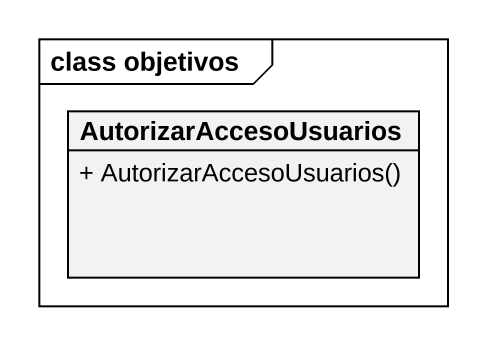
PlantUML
@startuml
mainframe class objetivos
hide circle
hide empty members
skinparam classAttributeIconSize 0
class AutorizarAccesoUsuarios {
  + AutorizarAccesoUsuarios()
}
@enduml
